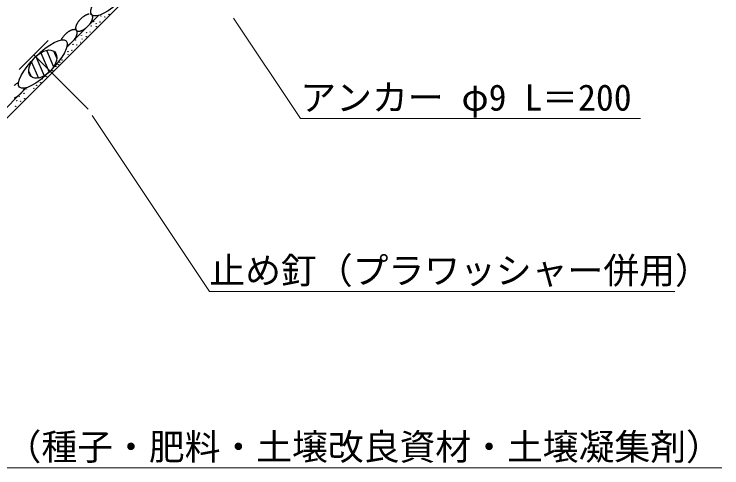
# Model space of a CAD drawing. Units: millimetres, scale not verified. Extents: x 200 to 8200, y 200 to 5838.
# Drawn here: x 2269 to 3653, y 2303 to 3190 of the extents above; entities that cross this region are included whole.
import ezdxf
from ezdxf.enums import TextEntityAlignment as Align

# ---------------------------------------------------------------- set-up
doc = ezdxf.new("R2010")
doc.units = ezdxf.units.MM
doc.header["$LTSCALE"] = 20
doc.layers.add('C-STR', color=7, linetype='Continuous', lineweight=25)
doc.layers.add('C-STR-HTXT', color=1, linetype='Continuous', lineweight=13)
doc.styles.add('ＭＳ ゴシック', font='')
doc.styles.get('ＭＳ ゴシック').set_extended_font_data('MS Gothic')

msp = doc.modelspace()

# ---------------------------------------------------------------- linework, layer by layer
at = {"layer": 'C-STR'}
for p, q in [((2307.76, 3039.11), (2573.9, 3305.25)), ((2371.88, 3124.44), (2434.57, 3187.13)), ((2336.05, 3138.11), (2279.48, 3081.54)), ((2413.83, 3003.76), (2307.76, 3109.82)), ((2230.46, 2983.02), (2293.14, 3045.71)), ((2014.84, 2746.19), (2307.76, 3039.11))]:
    msp.add_line(p, q, dxfattribs=at)
at = {"layer": 'C-STR', "color": 3}
for p, q in [((2321.37, 3114.31), (2337.99, 3076.44)), ((2332.42, 3118.99), (2346.56, 3086.77)), ((2346.03, 3117.84), (2352.58, 3102.93)), ((2311.64, 3106.63), (2328.1, 3069.1)), ((2303.25, 3095.87), (2316.86, 3064.85)), ((2298.11, 3077.74), (2302.39, 3067.98))]:
    msp.add_line(p, q, dxfattribs=at)
at = {"layer": 'C-STR'}
for centre in [(2439.36, 3185.68), (2446.57, 3184), (2454.64, 3189.19), (2424.75, 3174.76), (2429.58, 3171.29), (2437.28, 3174.15), (2410.58, 3153.73), (2417.96, 3154.82), (2420.03, 3166.36), (2429.92, 3165.17), (2401.02, 3148.45), (2402.32, 3141.14), (2410.59, 3145.84), (2384.41, 3130.73), (2389.13, 3139.13), (2391.62, 3129.05), (2399.69, 3134.24), (2374.63, 3116.34), (2382.33, 3119.2), (2363.01, 3099.87), (2374.97, 3110.22), (2351.54, 3086.79), (2355.64, 3090.89), (2358.91, 3095.77), (2339.58, 3076.45), (2344.74, 3079.29), (2323.95, 3062.77), (2332.21, 3067.47), (2293.52, 3043.26), (2308.06, 3044.93), (2313.24, 3050.67), (2321.32, 3055.86), (2279.23, 3029.23), (2288.8, 3034.86), (2274.51, 3020.83), (2281.72, 3019.15), (2289.8, 3024.34), (2272.44, 3009.3)]:
    msp.add_circle(centre, 0.3, dxfattribs=at)
for centre, radius, start, end in [((2430.95, 3148.32), 44.89, 130.29907, 132.66951), ((2429.89, 3149.58), 43.24, 127.87759, 130.30908), ((2428.47, 3151.43), 40.9, 125.36733, 127.89186), ((2426.79, 3153.82), 37.98, 122.73288, 125.38647), ((2424.98, 3156.66), 34.62, 119.93338, 122.75776), ((2423.17, 3159.84), 30.96, 116.92048, 119.96515), ((2421.46, 3163.24), 27.15, 113.6359, 116.96064), ((2419.96, 3166.73), 23.36, 110.0085, 113.68635), ((2418.73, 3170.16), 19.71, 105.95103, 110.07155), ((2417.83, 3173.41), 16.34, 101.35711, 106.02931), ((2417.26, 3176.36), 13.33, 96.09986, 101.4531), ((2417.24, 3182.66), 7, 74.93209, 83.157), ((2417.56, 3183.8), 5.82, 65.76084, 75.06021), ((2417.88, 3184.49), 5.06, 55.66004, 65.84881), ((2418.08, 3184.78), 4.71, 45.00911, 55.68086), ((2418.05, 3184.76), 4.74, 34.35516, 44.95487), ((2417.7, 3184.53), 5.16, 24.24753, 34.24363), ((2416.94, 3184.21), 5.98, 15.06964, 24.10931), ((2415.72, 3183.9), 7.24, 6.98011, 14.9308), ((2409.19, 3184.03), 13.8, 348.63861, 353.80843), ((2414.01, 3183.71), 8.96, 359.96028, 6.85517), ((2411.82, 3183.73), 11.15, 353.89547, 359.85433), ((2413.07, 3159.02), 23.98, 156.36164, 159.94352), ((2416.55, 3157.48), 27.79, 153.07751, 156.32595), ((2419.92, 3155.75), 31.58, 150.06497, 153.0494), ((2423.06, 3153.93), 35.21, 147.26574, 150.04312), ((2425.83, 3152.13), 38.51, 144.63149, 147.24916), ((2428.13, 3150.49), 41.34, 142.12137, 144.61945), ((2429.88, 3149.11), 43.56, 139.69999, 142.11334), ((2431.04, 3148.13), 45.09, 137.33578, 139.69564), ((2431.59, 3147.62), 45.83, 134.99957, 137.33493), ((2431.54, 3147.67), 45.77, 132.66333, 135.00218), ((2381.46, 3197.79), 45.09, 317.33578, 319.69564), ((2382.62, 3196.8), 43.56, 319.69999, 322.11334), ((2384.38, 3195.43), 41.34, 322.12137, 324.61945), ((2386.68, 3193.78), 38.51, 324.63149, 327.24916), ((2389.45, 3191.99), 35.21, 327.26574, 330.04312), ((2392.58, 3190.17), 31.58, 330.06497, 333.0494), ((2395.96, 3188.44), 27.79, 333.07751, 336.32595), ((2399.44, 3186.9), 23.98, 336.36164, 339.94352), ((2402.89, 3185.62), 20.3, 339.98849, 343.98893), ((2406.18, 3184.66), 16.88, 344.04533, 348.56825), ((2398.16, 3121.13), 40.9, 125.36733, 127.89186), ((2396.48, 3123.51), 37.98, 122.73288, 125.38647), ((2394.68, 3126.35), 34.62, 119.93338, 122.75776), ((2392.86, 3129.53), 30.96, 116.92048, 119.96515), ((2391.16, 3132.94), 27.15, 113.6359, 116.96064), ((2389.65, 3136.42), 23.36, 110.0085, 113.68635), ((2388.43, 3139.85), 19.71, 105.95103, 110.07155), ((2387.52, 3143.1), 16.34, 101.35711, 106.02931), ((2386.95, 3146.06), 13.33, 96.09986, 101.4531), ((2386.7, 3148.62), 10.75, 90.03539, 96.21481), ((2386.72, 3150.73), 8.64, 83.01739, 90.16716), ((2386.93, 3152.36), 7, 74.93209, 83.157), ((2387.25, 3153.5), 5.82, 65.76084, 75.06021), ((2400.68, 3162.19), 11.15, 173.89547, 179.85433), ((2398.49, 3162.21), 8.96, 179.96028, 186.85517), ((2396.78, 3162.02), 7.24, 186.98011, 194.9308), ((2403.32, 3161.88), 13.8, 168.63861, 173.80843), ((2387.57, 3154.19), 5.06, 55.66004, 65.84881), ((2395.56, 3161.71), 5.98, 195.06964, 204.10931), ((2406.33, 3161.26), 16.88, 164.04533, 168.56825), ((2409.62, 3160.3), 20.3, 159.98849, 163.98893), ((2394.81, 3161.38), 5.16, 204.24753, 214.24363), ((2387.77, 3154.48), 4.71, 45.00911, 55.68086), ((2394.45, 3161.15), 4.74, 214.35516, 224.95487), ((2387.75, 3154.46), 4.74, 34.35516, 44.95487), ((2394.43, 3161.13), 4.71, 225.00911, 235.68086), ((2387.4, 3154.23), 5.16, 24.24753, 34.24363), ((2394.63, 3161.43), 5.06, 235.66004, 245.84881), ((2386.64, 3153.9), 5.98, 15.06964, 24.10931), ((2385.42, 3153.59), 7.24, 6.98011, 14.9308), ((2394.95, 3162.11), 5.82, 245.76084, 255.06021), ((2383.71, 3153.4), 8.96, 359.96028, 6.85517), ((2395.27, 3163.25), 7, 254.93209, 263.157), ((2395.48, 3164.88), 8.64, 263.01739, 270.16716), ((2395.5, 3166.99), 10.75, 270.03539, 276.21481), ((2395.25, 3169.56), 13.33, 276.09986, 281.4531), ((2394.68, 3172.51), 16.34, 281.35711, 286.02931), ((2393.77, 3175.76), 19.71, 285.95103, 290.07155), ((2392.55, 3179.19), 23.36, 290.0085, 293.68635), ((2391.04, 3182.68), 27.15, 293.6359, 296.96064), ((2389.34, 3186.08), 30.96, 296.92048, 299.96515), ((2387.53, 3189.26), 34.62, 299.93338, 302.75776), ((2385.72, 3192.1), 37.98, 302.73288, 305.38647), ((2384.04, 3194.49), 40.9, 305.36733, 307.89186), ((2382.61, 3196.34), 43.24, 307.87759, 310.30908), ((2381.55, 3197.6), 44.89, 310.29907, 312.66951), ((2380.96, 3198.25), 45.77, 312.66333, 315.00218), ((2380.92, 3198.3), 45.83, 314.99957, 317.33493), ((2389.62, 3125.44), 31.58, 150.06497, 153.0494), ((2392.75, 3123.62), 35.21, 147.26574, 150.04312), ((2395.52, 3121.83), 38.51, 144.63149, 147.24916), ((2397.82, 3120.18), 41.34, 142.12137, 144.61945), ((2399.58, 3118.81), 43.56, 139.69999, 142.11334), ((2400.74, 3117.82), 45.09, 137.33578, 139.69564), ((2401.29, 3117.32), 45.83, 134.99957, 137.33493), ((2401.24, 3117.37), 45.77, 132.66333, 135.00218), ((2400.65, 3118.01), 44.89, 130.29907, 132.66951), ((2399.59, 3119.28), 43.24, 127.87759, 130.30908), ((2354.07, 3165.12), 41.34, 322.12137, 324.61945), ((2356.38, 3163.48), 38.51, 324.63149, 327.24916), ((2359.15, 3161.69), 35.21, 327.26574, 330.04312), ((2362.28, 3159.87), 31.58, 330.06497, 333.0494), ((2365.65, 3158.13), 27.79, 333.07751, 336.32595), ((2369.13, 3156.59), 23.98, 336.36164, 339.94352), ((2372.59, 3155.32), 20.3, 339.98849, 343.98893), ((2375.87, 3154.35), 16.88, 344.04533, 348.56825), ((2378.88, 3153.73), 13.8, 348.63861, 353.80843), ((2381.52, 3153.43), 11.15, 353.89547, 359.85433), ((2359.03, 3155.77), 30.96, 296.10137, 299.96515), ((2357.22, 3158.96), 34.62, 299.93338, 302.75776), ((2355.41, 3161.79), 37.98, 302.73288, 305.38647), ((2353.74, 3164.18), 40.9, 305.36733, 307.89186), ((2352.31, 3166.03), 43.24, 307.87759, 310.30908), ((2351.25, 3167.29), 44.89, 310.29907, 312.66951), ((2350.66, 3167.94), 45.77, 312.66333, 315.00218), ((2350.61, 3167.99), 45.83, 314.99957, 317.33493), ((2351.16, 3167.49), 45.09, 317.33578, 319.69564), ((2352.32, 3166.5), 43.56, 319.69999, 322.11334), ((2299.81, 3016.92), 44.89, 130.29907, 132.66951), ((2298.75, 3018.18), 43.24, 127.87759, 130.30908), ((2297.32, 3020.03), 40.9, 125.36733, 127.89186), ((2295.65, 3022.41), 37.98, 122.73288, 125.38647), ((2293.84, 3025.25), 34.62, 119.93338, 122.75776), ((2292.03, 3028.44), 30.96, 116.92048, 119.96515), ((2261.44, 3058.77), 31.58, 330.06497, 333.0494), ((2264.82, 3057.04), 27.79, 333.07751, 334.08705), ((2254.58, 3060.7), 37.98, 302.73288, 305.38647), ((2252.9, 3063.08), 40.9, 305.36733, 307.89186), ((2251.47, 3064.93), 43.24, 307.87759, 310.30908), ((2250.41, 3066.19), 44.89, 310.29907, 312.66951), ((2249.82, 3066.84), 45.77, 312.66333, 315.00218), ((2249.77, 3066.89), 45.83, 314.99957, 317.33493), ((2250.32, 3066.39), 45.09, 317.33578, 319.69564), ((2251.48, 3065.4), 43.56, 319.69999, 322.11334), ((2253.24, 3064.03), 41.34, 322.12137, 324.61945), ((2255.54, 3062.38), 38.51, 324.63149, 327.24916), ((2258.31, 3060.59), 35.21, 327.26574, 330.04312), ((2261.41, 3047.79), 23.36, 290.0085, 293.68635), ((2259.9, 3051.27), 27.15, 293.6359, 296.96064), ((2258.2, 3054.67), 30.96, 296.92048, 299.96515), ((2256.38, 3057.86), 34.62, 299.93338, 302.75776)]:
    msp.add_arc(centre, radius, start, end, dxfattribs=at)
for centre in [(2466.86, 3233.57), (2325.44, 3092.15)]:
    msp.add_ellipse(centre, major_axis=(45.46, 45.46), ratio=0.311111, dxfattribs=at)
at = {"layer": 'C-STR', "color": 3}
msp.add_ellipse((2325.37, 3092.07), major_axis=(-23.25, -23.84), ratio=0.600605, dxfattribs=at)
at = {"layer": 'C-STR-HTXT'}
for p, q in [((2698.22, 3181.92), (2828.86, 2985.74)), ((2422.14, 2991.27), (2650.98, 2647.64)), ((2828.86, 2985.74), (3493.86, 2985.74)), ((2650.98, 2647.64), (3560.98, 2647.64)), ((2042.67, 2303.07), (3652.67, 2303.07))]:
    msp.add_line(p, q, dxfattribs=at)

# ---------------------------------------------------------------- texts
at = {"layer": 'C-STR-HTXT', "color": 7, "style": 'ＭＳ ゴシック'}
for s, p in [('アンカー φ9 L＝200', (2828.86, 2985.74)), ('止め釘（プラワッシャー併用）', (2650.98, 2647.64)), ('不織布（種子・肥料・土壌改良資材・土壌凝集剤）', (2042.67, 2303.07))]:
    msp.add_text(s, height=51.32, dxfattribs=at).set_placement(p, align=Align.BOTTOM_LEFT)

doc.saveas('drawing.dxf')
